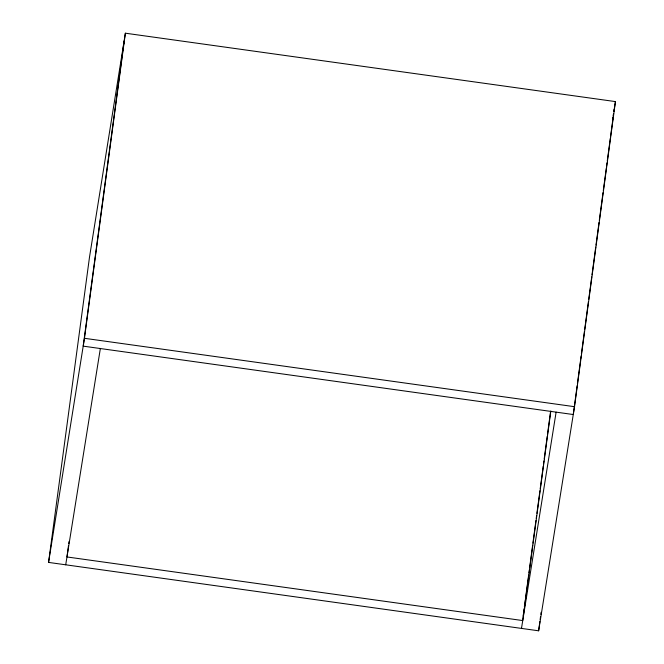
<?xml version="1.0" encoding="UTF-8"?>
<svg xmlns="http://www.w3.org/2000/svg" width="664" height="664" viewBox="0 0 664 664"><rect width="100%" height="100%" fill="white"/><g stroke="black" fill="none" stroke-linecap="round" stroke-linejoin="round"><path stroke-width="1" d="M48.563 562.408L89.474 257.308L125.371 33.2L615.437 101.592L574.526 406.692L538.629 630.8L48.563 562.408L84.461 338.3L125.371 33.2M124.11 41.044L83.199 346.143L573.273 414.535L577.132 385.776M68.483 545.659L66.973 556.955L522.734 620.566L550.838 410.999M68.757 543.6L69.039 541.55M523.132 616.076L523.406 614.026M523.68 611.967L524.095 608.888M524.369 606.83L525.34 599.642M525.614 597.592L528.644 574.991M528.918 572.932L529.332 569.853M529.606 567.795L532.636 545.194M532.91 543.144L535.939 520.543M536.221 518.484L536.628 515.405M536.91 513.355L539.94 490.754M540.214 488.696L543.243 466.095M543.517 464.045L543.932 460.957M544.206 458.907L547.236 436.306M547.518 434.248L550.547 411.647M538.629 630.8L539.874 621.554M540.147 619.504L540.562 616.416M540.836 614.366L541.11 612.308M577.406 383.717L580.436 361.116M580.709 359.066L581.124 355.987M581.398 353.929L584.428 331.328M584.702 329.278L588.42 301.539M588.702 299.481L591.732 276.88M592.006 274.83L595.724 247.091M595.998 245.041L599.028 222.44M599.31 220.382L603.028 192.643M603.302 190.593L606.332 167.992M606.606 165.934L607.02 162.854M607.294 160.804L610.324 138.203M610.598 136.145L613.636 113.544M613.909 111.494L614.183 109.435M65.711 564.798L100.355 348.542M521.481 628.41L556.117 412.145M612.548 119.636L612.872 117.594M613.204 115.561L613.528 113.519M613.86 111.477L615.437 101.592M84.461 338.3L574.526 406.692"/></g></svg>
